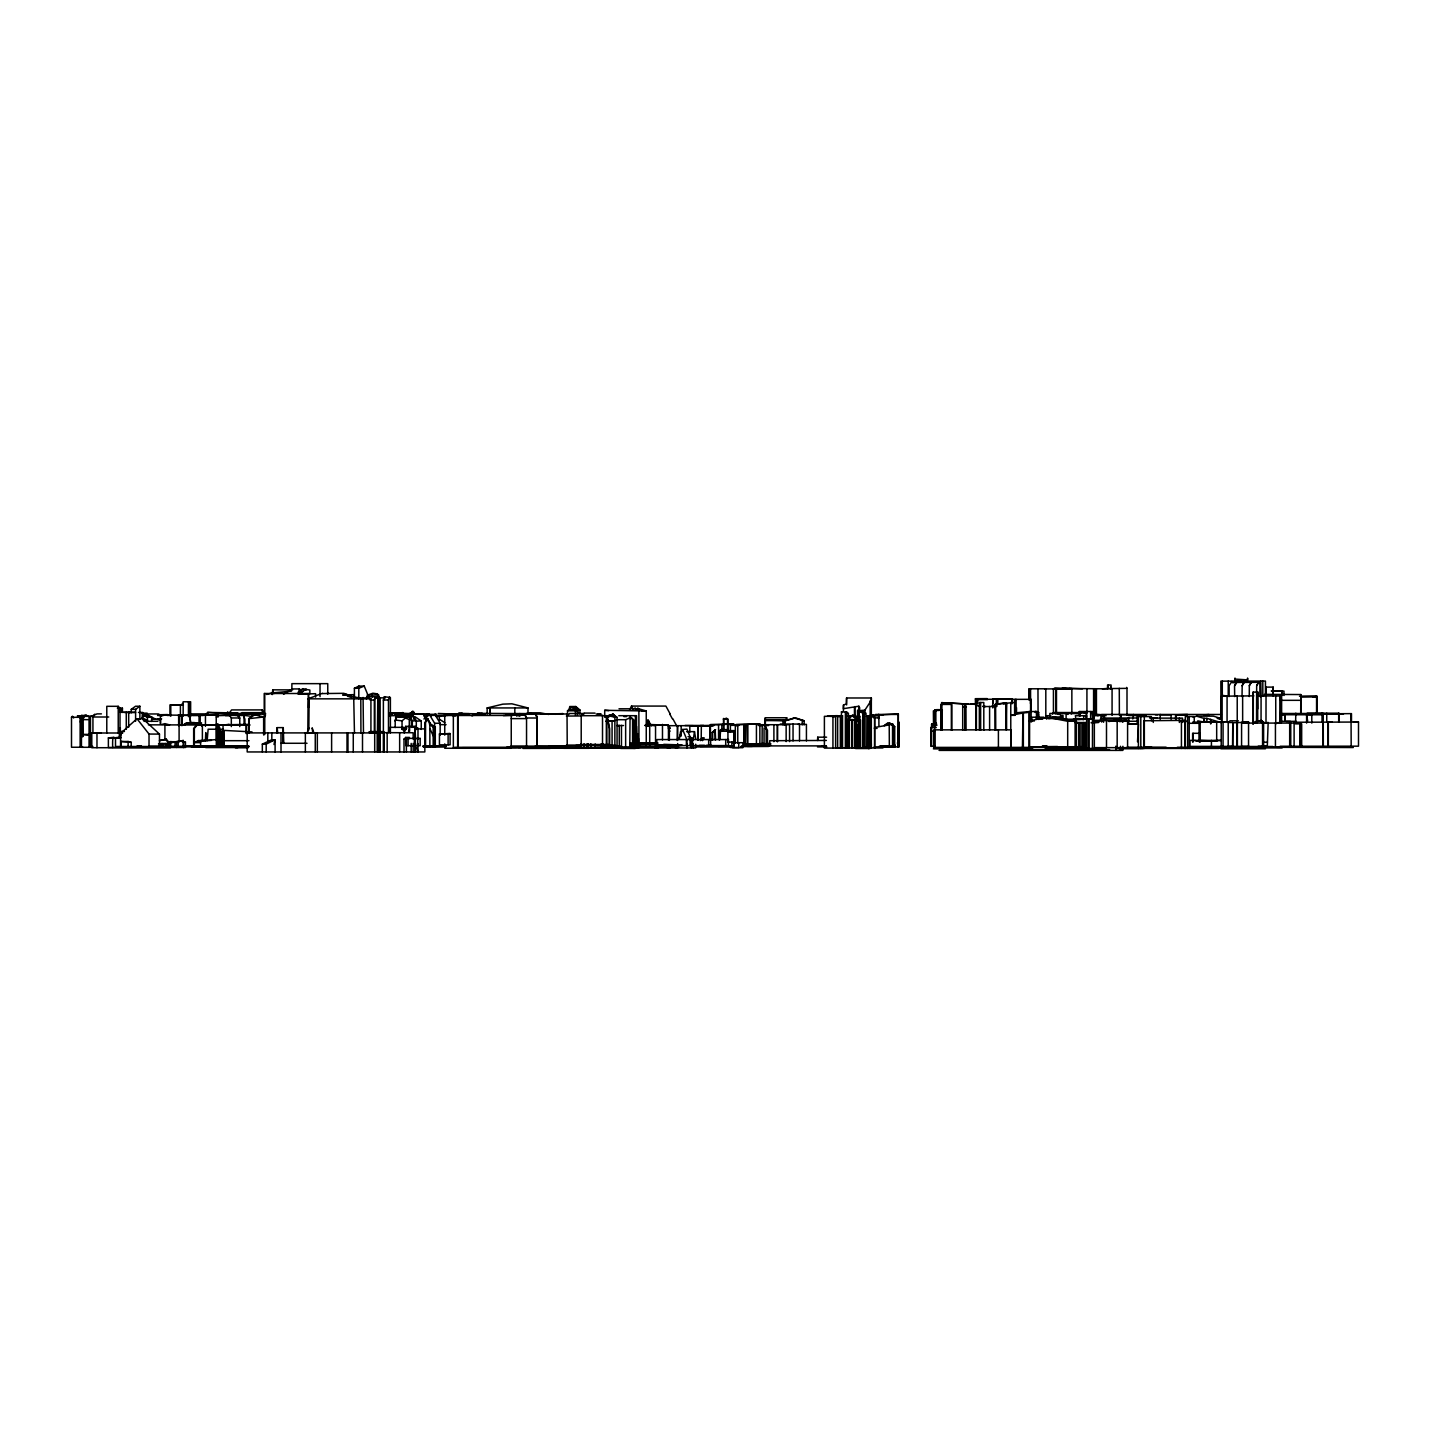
<?xml version="1.0" encoding="UTF-8"?>
<svg xmlns="http://www.w3.org/2000/svg" width="1430" height="1430" viewBox="0 0 1430 1430"><rect width="100%" height="100%" fill="white"/><g stroke="black" fill="none" stroke-linecap="round" stroke-linejoin="round"><path stroke-width="1.5" d="M871.317 743.654L871.317 748.105L871.335 697.983L846.578 697.983L846.31 703.971L843.503 705.008L843.396 708.69L858.84 706.223L859.716 707.886L858.608 717.36M941.619 729.818L941.619 710.031M120.978 709.262L122.426 708.19L122.426 712.39L120.978 712.265L120.978 709.262L118.225 706.313L106.785 706.313L106.785 733M871.335 697.983L871.317 700.307L864.882 710.174L864.882 714.374M936.275 727.584L930.859 727.495L930.823 746.335L934.898 746.263M965.5 729.944L965.375 706.795M1030.512 703.631L1030.565 699.324M992.724 703.667L992.778 699.395L996.996 699.002L996.996 705.473M120.227 734.412L120.334 727.763M1015.139 703.649L1015.211 699.359L1015.211 703.649M308.505 707.689L308.648 698.841L308.344 730.784L308.308 693.496M1300.692 713.391L1300.8 694.551L1264.281 694.354M178.267 704.936L171.922 704.972L173.173 705.24M1137.511 741.812L1138.423 724.116L1127.734 724.116M817.513 740.436L817.728 737.183L826.612 737.183M1311.811 714.732L1306.591 714.571L1307.646 721.024M1247.407 681.073L1247.568 678.052L1247.711 679.393M222.419 737.558L223.187 729.246L208.137 729.229L207.171 740.686L200.522 740.686L200.683 746.835M1284.819 714.732L1279.707 714.535M1077.934 719.612L1086.282 719.183L1086.639 715.715L1075.36 715.715L1076.021 719.612L1073.251 719.612M411.608 727.405L412.305 721.006L409.087 715.554L400.972 717.145M283.784 743.278L283.265 727.62L277.17 727.638L276.669 732.911M292.614 689.886L272.737 689.832L272.201 694.605L272.201 692.907L291.541 691.137M1295.812 713.177L1295.634 720.935M283.265 727.62L282.729 743.278M719.415 731.231L720.702 729.622L728.138 729.622L727.942 731.231L719.415 731.231L719.415 739.775M1256.523 723.348L1256.666 685.703L1258.543 682.325L1260.331 682.646L1259.973 696.571M859.573 719.326L860.038 716.305L854.604 716.305L857.768 719.326M389.568 716.144L390.068 713.141L420.974 713.892M315.583 697.125L315.583 693.675L298.423 694.265L299.388 688.938L292.578 688.938L283.551 694.265M678.499 739.346L682.628 729.479L686.883 729.086L691.351 739.811L693.264 739.828L694.48 731.642L686.543 731.642M389.693 715.679L396.289 715.679L395.198 721.185M569.212 709.316L569.766 706.527L575.79 706.527L579.937 709.977L579.937 714.196M1234.769 681.752L1235.002 678.052M404.529 732.75L405.655 726.351L415.111 726.351L414.968 739.596M786.697 717.753L785.946 720.577L764.693 720.613L765.372 717.753L786.697 717.753L786.697 720.577M80.384 722.168L81.206 716.216L82.422 717.985L82.565 736.736M408.605 731.356L409.606 726.78L409.606 731.356M263.638 719.933L263.942 718.682M377.449 731.624L377.824 696.696L380.148 697.84L380.148 731.624M411.465 727.298L411.268 716.877L397.254 716.269L395.198 720.666L395.198 727.548M629.754 746.835L630.076 716.805L632.596 718.7L632.596 746.925M733.84 732.071L734.216 730.605L728.335 730.605L727.942 732.071L733.84 732.071L733.84 746.406M1092.502 715.34L1092.842 714.035L1103.638 714.857L1104.621 717.985L1102.959 718.664M383.383 751.948L383.383 700.057L384.366 696.696L390.39 697.59L390.39 732.75M274.006 744.529L274.918 739.775L271.664 739.775L262.334 744.136L262.334 751.948M374.338 731.624L374.338 700.057L374.857 698.251L377.449 698.198M314.046 732.911L307.039 733.322L308.808 727.834M638.37 710.138L637.869 707.814M322.411 693.568L343.772 693.318L349.671 695.391M1319.533 714.267L1337.354 714.178L1314.295 714.088M1103.638 714.857L1101.672 715.483L1100.081 720.345L1092.913 720.345L1092.502 722.543M263.638 719.594L264.997 715.5M388.477 732.75L388.477 699.949L389.55 696.696M1208.958 714.875L1203.685 714.946L1208.958 714.482M1110.359 688.402L1110.735 687.401L1111.074 688.563L1127.001 688.348L1127.001 715.072M636.243 733.894L638.084 733.894L637.959 747.032M1234.68 685.703L1236.628 682.45L1258.543 682.325M408.783 739.113L409.463 737.415L405.709 737.433L404.011 739.113L404.011 751.948M537.108 717.699L537.215 746.138L537.108 717.699L535.964 713.981L531.674 714.303M1295.652 723.133L1296.367 721.346L1281.048 721.328L1280.404 722.901L1281.119 696.017M723.509 719.004L726.708 718.414L723.509 719.004L723.509 729.586M1110.359 688.295L1110.735 687.401L1111.074 688.885L1111.074 685.006L1107.553 685.006L1107.553 688.813L1108.393 685.006M651.526 725.868L647.969 720.023L647.45 725.636M1059.898 719.058L1060.971 715.608L1062.705 715.608L1063.348 718.825L1066.852 719.058M1062.705 715.608L1061.561 718.11L1059.898 718.092M931.609 746.263L931.609 724.295L935.953 724.152M857.535 716.305L857.535 710.764L858.608 710.031M425.55 746.961L425.55 722.418L427.695 718.539L424.942 722.4L424.835 751.948L247.193 751.948L247.193 732.911L374.696 732.911L374.696 751.948M670.277 714.124L665.897 706.08L631.524 706.08L629.54 709.888M515.479 714.249L567.031 713.981L567.227 746.138L510.85 746.138M720.702 729.622L719.808 739.775M1256.666 685.703L1258.364 682.718M1249.266 696.571L1249.337 685.703L1251.035 682.789M1249.266 685.703L1251.161 682.468M1242.027 696.571L1242.187 685.703L1243.868 682.914M222.669 746.835L223.384 731.57L221.042 733.322L221.042 746.835M700.343 740.651L702.076 737.826L704.186 737.826L702.416 740.669M616.241 716.913L613.22 714.214L606.606 716.126M1242.027 685.703L1244.029 682.521M1236.628 682.45L1234.537 685.703L1234.68 696.571M92.932 732.428L92.932 717.002L94.755 714.178M205.455 726.315L205.455 715.429L207.582 712.426L226.298 713.624L227.495 712.247L235.61 714.017L237.916 712.98L207.582 712.426M1316.565 696.553L1300.692 696.696L1316.565 696.553L1316.565 713.784M229.175 713.32L231.571 709.924L262.065 709.906L265.623 715.018M409.284 727.298L409.284 719.451L411.268 716.877M1221.971 696.196L1253.842 695.856M193.658 746.835L193.658 728.406L198.413 722.847L202.381 726.243L202.381 740.597M194.337 746.835L194.337 728.406L199.074 722.847M1232.553 746.371L1232.785 722.508L1228.209 722.525L1230.014 720.809L1238.344 720.809M395.502 717.52L399.435 714.482L397.415 715.465M390.408 715.411L392.392 714.482M856.481 748.105L856.481 719.826L848.133 719.379L852.423 715.25L854.604 715.25L858.072 719.326M82.976 747.247L71.5 747.247L71.5 717.252L72.501 716.216L73.627 718.003M366.366 698.841L367.76 697.411L370.924 698.841L370.924 732.911M1122.604 722.168L1125.589 719.129L1128.485 721.81M228.728 715.518L230.82 713.516L265.64 713.499M712.229 740.257L712.229 732.482L715.179 729.729L715.608 739.953M712.229 732.482L715.608 729.729M1067.71 714.446L1069.068 713.195L1079.632 713.195M182.593 703.381L181.521 704.936M216.323 746.835L216.216 716.823L217.753 715.447L237.612 714.982L239.757 717.967L239.757 726.601M120.567 746.478L120.567 733.358L136.994 718.754L142.893 718.754L159.463 734.091L159.463 746.478M567.513 715.179L567.513 710.799L571.911 706.903L573.537 706.903L577.488 710.799L577.488 715.179M1280.315 723.133L1281.048 722.49L1275.435 722.829L1275.435 747.086M395.359 720.041L402.044 720.845L405.316 718.075L409.284 719.451M1232.553 722.776L1248.301 722.186M581.206 745.101L581.206 715.697L584.316 713.087L595.005 713.105M970.452 704.096L977.369 703.757M346.829 694.623L344.308 693.943L342.986 695.034L354.3 694.623L354.3 697.822M1036.518 714.142L1038.645 712.39L1038.734 719.487M423.959 719.004L428.16 715.769M298.423 694.265L298.423 692.031L302.463 688.938L309.845 690.029L309.845 693.675M298.423 692.031L302.088 692.031L306.127 688.938M411.661 711.979L412.823 711.121L414.289 712.569L414.289 714.231L412.376 714.231L411.661 711.979L411.661 714.231M424.495 717.878L429.286 714.374L434.649 723.294L434.649 746.21M120.013 734.412L120.013 708.225L120.013 712.265L135.6 712.39L131.256 712.48L131.256 709.334L135.528 706.241L139.872 706.241L139.872 719.344M131.256 709.334L135.6 709.334L139.872 706.241M884.08 725.618L887.494 723.169L890.068 723.169L894.715 726.672L894.715 746.996L882.364 746.996M884.67 725.618L888.084 723.169M857.035 720.845L858.358 719.898L858.358 748.105L857.231 725.028M412.43 712.212L407.532 714.231L394.573 713.802L408.694 714.267L411.304 716.073M858.912 720.845L858.912 712.265L860.038 711.497L862.755 713.23M858.929 712.265L864.328 711.514L864.328 748.105M892.964 728.442L892.892 724.241L874.749 727.459M367.778 695.034L372.873 693.228L377.216 693.836L378.593 695.034L378.593 698.323L377.216 693.836M193.515 746.835L194.194 742.617L198.395 740.561L204.847 740.543M259.116 714.857L254.701 714.857L248.731 718.611L248.731 733.25M1264.567 722.454L1263.852 723.062L1268.178 722.454L1267.266 747.086L1308.986 747.282M406.317 716.895L411.661 713.802L413.395 717.699M169.026 746.263L169.026 742.295L170.921 741.509L170.42 747.479M932.896 725.707L936.489 723.205M479.515 714.553L481.928 713.23L484.538 714.553M490.168 707.957L490.311 714.267L490.168 707.957L487.147 707.939L487.147 713.963M454.937 716.019L459.781 713.481M262.334 744.136L266.195 744.136L274.918 739.775M471.972 715.929L477.584 713.195L481.928 713.23M101.423 713.874L97.061 713.874L89.053 717.27L89.053 746.424L92.825 746.424M423.959 715.858L428.5 713.749L431.395 715.929M408.712 715.143L411.715 713.749M159.088 719.862L160.535 719.826L160.535 724.098M187.509 722.794C178.947 725.94 194.945 720.094 197.072 723.848L192.8 723.812M354.408 696.732L354.408 688.277L358.93 686.096L364.239 686.096L368.886 697.429M841.144 716.323L841.752 711.711M616.294 719.701L625.643 719.701L629.754 718.039M112.72 747.479C112.595 746.496 112.255 734.055 114.06 738.434M354.408 688.277L358.805 688.259L364.239 686.096M832.725 716.519L835.621 716.501L827.523 715.929L834.316 715.894M841.144 711.979L846.685 711.979L846.685 748.105M1073.251 719.326L1092.466 719.183M169.026 742.295C174.442 743.868 179.233 738.81 183.862 741.795M1022.432 747.389L1022.968 712.927L1010.778 715.322L1015.032 715.34L1015.032 713.32L1016.515 712.766L1029.582 711.568L1029.582 747.389M342.986 695.034L347.419 695.141L347.937 696.481C354.89 696.231 360.843 699.377 367.76 697.411M436.543 716.662L445.534 715.715M315.387 695.909L322.483 693.318M307.772 698.841L314.546 696.392M451.022 714.196L447.787 715.357L432.432 715.375L435.846 714.196M194.283 722.794L184.416 724.027M175.05 746.263L175.05 742.295L183.308 740.49L183.308 747.479M175.05 742.295L183.308 740.49M1193.12 717.342L1196.57 716.162L1213.409 716.162L1220.934 718.45L1217.162 718.271L1220.076 719.254M1022.432 712.927L1027.419 712.605M784.695 724.742L784.695 720.577L795.42 717.806L804.161 720.792L804.161 724.921M788.448 720.023L795.42 717.806M604.944 716.734L613.22 714.214M411.465 720.702L409.516 715.787L402.795 717.199L409.516 715.787M394.573 713.802L403.081 712.569M266.624 694.48L272.201 692.907M1313.705 714.088L1314.903 714.088L1302.98 714.088M161.894 724.438L164.933 723.651L169.598 724.885L148.398 724.831M836.568 715.983L842.52 715.787L842.52 748.105M837.64 748.105L837.64 715.697L835.621 715.679L832.939 716.359L832.939 748.105M1312.794 697.268L1316.762 696.267L1316.762 713.588M840.197 716.359L842.52 715.787M402.009 729.264L406.853 728.067L405.655 726.351M271.825 732.911L271.825 740.704L267.821 741.67L267.821 732.911M402.795 717.163L403.796 716.931L402.795 716.948M784.087 724.617L784.087 720.345L782.925 720.613L782.925 724.778M654.886 747.89L657.925 747.89M159.445 740.561L166.381 739.203L169.08 742.599M166.381 739.203L159.892 740.615M429.465 724.599L433.719 727.298L435.292 726.958L435.292 746.961M1180.626 721.542L1186.9 721.435M1194.64 740.4L1198.483 741.401L1221.22 740.4L1190.01 740.4L1190.01 746.406L1233.59 746.406M439.439 733.983L450.093 733.572L450.093 744.833L439.439 744.833L439.439 733.983L450.093 733.572M1108.894 721.56L1114.488 720.398L1127.269 721.077M1119.368 721.56L1127.591 721.077L1127.591 747.622M994.94 730.265L994.94 704.543L1004.378 702.756L1006.416 703.167L1006.416 729.711L1006.416 703.06L1004.378 703.363M1255.2 723.062L1255.2 721.739L1260.992 720.559L1264.567 723.062M1255.2 721.739L1261.725 720.559M994.94 704.543L1006.416 703.167L1006.041 729.711M1052.051 717.27L1046.313 718.003L1057.556 718.343L1052.051 717.27L1054.589 717.27L1075.11 721.256L1075.11 746.818M1048.458 718.504L1054.589 717.27M1188.169 747.765L1094.343 747.622L1094.343 722.275L1103.46 720.434L1117.17 721.381M1029.01 747.389L1029.01 711.568L1036.518 711.55L1036.518 718.575M83.566 715.769L86.551 715.197L77.327 716.055L93.182 716.198M710.424 739.542L710.424 724.635L733.912 723.973L718.575 724.653L718.575 739.542M404.69 717.163L408.926 716.359M709.906 726.047L713.23 725.421L689.814 726.047L709.906 726.047L709.906 740.275M759.866 723.973L736.039 724.617L759.866 723.973L759.866 745.924M745.763 724.635L745.298 745.924M721.846 724.653L721.846 731.034M736.039 725.832L739.06 725.278L730.408 725.35M604.979 717.163L611.218 716.037L617.063 717.342L617.063 745.96M656.245 747.89L658.318 747.89M372.015 731.624L372.015 732.553L377.967 732.124L377.967 751.948M198.395 723.651L201.63 723.133L186.883 723.759L198.395 723.258M369.083 732.16L377.288 732.196L377.306 751.948M413.181 739.149L413.181 732.75L369.083 732.607M182.254 741.795L185.453 741.795L185.453 747.479L108.376 747.479L108.376 737.916L114.06 737.29M1094.343 722.275L1098.669 722.275L1091.036 722.758M1014.621 715.34L1014.621 702.434L1003.038 703.578L1007.06 703.578M108.376 737.916L115.312 738.112M663.735 744.333L681.27 744.941L630.13 744.69L630.13 743.421L656.442 743.046M867.134 716.162L869.369 715.983L869.369 748.105M681.574 745.03L679.572 745.298L681.574 745.423M680.144 745.423L682.146 745.03M160.321 746.532L160.321 743.511L167.507 743.511L167.507 746.532L115.508 746.478L115.508 737.719L121.05 737.058M503.342 715.59L524.81 714.875L526.544 718.593L511.243 718.629M518.661 715.59L524.81 714.875M229.193 724.367L223.044 725.064L223.044 731.481M179.09 724.974L250.089 724.992M357.643 686.99L358.93 686.096M190.655 723.991L184.899 723.651L190.655 724.081L189.815 714.964M201.004 725.189L248.713 724.367M223.044 725.189L229.193 724.581M402.545 729.765L406.299 729.425M996.996 699.002L992.778 699.395M555.144 714.303L562.955 713.624L540.683 714.142M412.305 721.006L416.309 720.684L416.309 729.568M857.535 710.764L864.882 710.174M1080.669 713.427L1070.873 713.463M346.507 695.338L350.296 696.928M200.522 740.686L216.52 739.596M207.171 740.686L211.461 740.383M222.222 739.632L223.545 739.542L222.454 739.596M220.738 739.542L219.702 739.614L222.097 739.542L219.863 739.614M937.883 710.442L939.099 710.37L936.632 709.655L937.883 710.245M377.645 751.948L377.645 732.124L380.005 732.142L380.005 751.948M384.116 751.948L383.723 732.124L379.683 732.16L379.683 751.948M368.886 732.214L373.927 732.124M383.794 732.16L376.376 732.464L383.151 732.75M883.436 714.678L881.917 714.75M1072.035 713.463L1070.677 713.534L1071.678 713.534M606.177 721.149L614.864 720.827L606.016 721.328M898.308 746.925L898.308 713.838L876.322 715.089L879.754 714.875M630.13 743.421L657.961 742.921M630.13 744.69L657.961 744.19M192.657 715.465L217.557 714.964L218.254 716.805M217.557 714.964L177.981 715.447L180.788 715.447M1302.998 714.088L1314.438 713.731M770.627 744.994L745.691 745.602L745.691 744.333L764.818 744.011M766.766 743.922L770.627 743.743M1076.504 713.445L1078.023 713.373M1304.035 714.231L1302.998 714.267M745.691 744.333L764.085 743.511M745.691 745.602L770.573 744.798M421.242 729.443L421.242 720.935L416.309 721.131L413.538 718.915M237.612 714.982L225.297 715.447L243.297 715.34L244.905 719.076L244.905 725.368M852.763 720.005L856.266 719.898L852.423 715.25M120.567 733.358L121.979 733.322L121.943 731.481M151.616 719.344L155.691 719.254L148.434 715.304L144.144 715.304L147.88 717.324M458.297 714.928L456.903 714.964M1044.633 688.92L1070.23 688.849L1062.24 688.331M623.909 716.609L626.572 716.573M383.383 700.057L388.477 699.949M394.573 714.231L405.584 714.071M434.649 723.294L440.154 723.24L440.154 735.306M128.128 712.48L131.614 712.444M870.691 715.322L877.234 715.929M235.557 715.411L243.297 715.34M889.478 723.169L894.715 726.672M217.038 746.835L217.038 724.152M476.959 714.106L473.741 713.892L477.96 713.784L458.226 713.552L462.176 713.07M458.226 713.552L469.255 713.642M1192.763 722.096L1204.024 722.114L1204.024 718.432L1196.57 716.162M975.475 698.68L987.111 698.609L987.451 699.627L975.689 699.627L975.475 698.68L975.475 705.187M866.616 716.305L869.369 715.983M837.497 716.501L841.269 716.484M804.161 720.792L793.436 717.806M1062.24 688.277C1096.703 689.403 1025.989 687.812 1067.334 688.903M1031.066 722.078L1031.262 699.324L1011.046 699.359M447.483 714.267L463.427 714.231M1133.561 714.428L1132.792 718.986M857.035 719.898L860.592 720.023L860.592 748.105M1196.302 740.865L1200.682 741.08L1198.483 741.401L1198.483 740.4M982.875 706.206L985.753 706.563M420.974 714.035L390.068 713.141M1015.032 713.32L1023.415 713.302M512.53 715.536L505.916 714.249L516.731 714.339L516.731 716.108L519.394 713.606L525.096 714.16L526.544 717.985L537.215 718.021L535.785 714.16L530.047 713.606L482.679 713.391M1354.085 721.846L1358.5 722.043L1358.5 746.174L1280.118 746.263M931.609 724.295L936.543 724.295M202.381 726.243L198.413 722.847M645.037 725.582L648.469 725.582L648.755 720.809M417.989 728.317L412.037 726.78L417.989 728.317L417.989 739.364M1266.068 687.115L1273.2 687.115L1273.2 695.552M1068.996 688.42L1082.528 688.813M1108.232 688.402L1102.298 688.813M1272.092 691.173L1283.961 691.083L1283.961 695.481M1271.234 690.976L1280.672 691.173M327.005 693.389L328.507 693.389M378.593 695.034L367.26 695.034L367.26 697.625M1227.458 696.035L1223.437 695.588L1227.155 696.196M1299.495 696.249L1317.191 696.249L1317.191 713.588M366.741 696.696L377.878 696.785L377.878 731.624M308.308 698.841L370.924 698.841M1012.422 699.216L975.689 699.288L975.689 704.078M370.048 700.057L374.338 700.057M1281.316 700.325L1300.692 700.325M941.619 702.648L968.235 704.061L941.619 702.648L941.762 730.212M183.38 704.936L169.938 704.919L169.938 715.5M183.38 705.24L170.796 705.24L170.796 716.233M982.875 706.563L996.889 706.474M962.694 706.795L966.394 706.795M527.992 707.939L487.147 707.939L502.806 704.15L511.904 703.81L527.992 707.939L527.992 713.963M1014.621 707.707L1016.515 707.707L1016.515 712.766M117.332 708.19L122.426 708.19M618.993 708.797L638.852 708.797L646.253 710.978L646.253 746.818L621.871 746.925M569.569 709.316L579.937 709.977M604.711 715.197L604.711 710.299L646.253 710.978L641.981 710.978M934.63 729.854L934.63 710.12L942.37 710.245M942.37 710.442L934.63 710.12M567.513 710.799L577.488 710.799M936.739 710.925L933.379 710.925L933.504 724.295M1035.052 712.39L1038.645 712.39M131.828 712.48L123.838 712.39M138.424 712.444L142.785 712.444L142.785 719.058M242.063 712.676L261.869 712.676M1083.368 712.569L1086.3 712.909M527.223 712.819L540.254 712.819L548.763 714.464M147.201 713.159L141.624 713.141M1060.935 713.177L1066.762 713.177M1307.145 713.195L1339.106 713.195L1339.284 722.132M412.376 713.391L417.542 714.231L412.376 713.391L414.289 714.231M1080.401 713.373L1049.852 713.445L1049.852 718.611M1279.796 713.481L1323.966 713.516M190.422 713.892L208.083 713.892M428.5 713.749L409.945 714.231M898.308 713.838L898.094 746.978M1055.251 713.802L1064.885 713.445M1280.69 713.767L1308.986 713.767M1313.705 713.892L1351.475 713.624L1351.475 722.132M141.91 713.963L158.498 713.963L161.787 716.126M596.185 714.035L600.564 714.035M1319.533 714.124L1343.467 714.071M242.957 714.339L261.19 713.963L251.984 714.392L251.984 716.43L230.82 713.516M427.624 714.321L436.436 714.321M875.535 714.446L898.094 714.446M1101.636 714.446L1221.399 714.482M158.122 714.768L167.614 714.571M465.072 714.696L469.38 714.696L460.281 715.018M472.901 714.553L476.279 714.553M478.621 714.714L484.788 714.714M1132.864 714.696L1120.477 714.696L1120.494 719.076M1038.734 715.018L1037.805 715.018L1037.805 719.29M1155.404 714.857L1157.889 714.857M1160.195 714.911L1171.099 714.911L1171.099 719.254M1187.526 714.428L1175.567 714.821L1175.567 719.201M1281.155 714.732L1323.233 714.786L1323.322 746.299M397.647 715.322L399.596 715.322M411.125 715.429L399.864 715.429L403.403 717.127M601.78 715.357L602.674 715.357M870.101 715.322L874.338 715.322M157.568 715.5L163.824 715.411M167.042 715.429L170.313 715.429M217.753 715.447L230.588 715.447M409.087 715.554L413.181 715.554L416.309 720.684M443.711 715.5L511.243 715.447L511.243 748.265L444.748 748.265L444.748 743.886M581.206 715.697L606.785 715.697L606.785 744.476M618.797 715.697L636.511 715.697L636.511 747.104M1098.651 722.472L1092.842 722.49L1094.754 714.893L1092.913 720.345L1094.754 714.893L1101.654 715.715M1128.52 715.536L1146.288 715.644M436.007 715.769L439.94 715.769M836.943 715.894L840.769 715.894M1050.836 715.715L1046.42 715.715L1046.42 718.861M1102.995 715.715L1106.051 715.715M82.922 716.359L88.678 716.359M841.752 716.323L824.395 716.323L824.395 748.105L882.971 747.944M853.585 716.305L847.168 716.073L852.262 716.43M866.473 716.305L867.51 716.305M92.932 717.002L108.752 717.002M216.216 716.823L217.7 716.823M407.55 716.805L405.405 716.966M71.5 717.252L82.976 717.342L82.976 736.557M401.079 717.091L402.491 717.091M870.209 716.948L874.731 716.948L874.731 748.105M1052.426 716.966L1060.685 716.966M82.976 717.342L80.92 717.985L82.565 717.806M608.644 717.216L605.176 716.805L609.019 716.037L617.063 717.342M1043.918 717.216L1031.852 717.216L1031.852 721.542M80.134 718.003L81.832 717.109L80.134 717.038L80.134 747.247M878.914 717.86L873.855 717.86L873.855 714.893M1037.411 717.86L1052.73 717.86M1105.551 718.075L1137.744 717.985M1149.595 717.985L1157.067 717.985M1046.313 718.539L1057.556 718.539M157.354 718.879L161.644 718.879M723.365 719.004L727.906 719.004L727.942 742.081M1035.695 719.201L1042.667 719.201M1059.916 719.201L1076.45 719.236L1076.45 746.71M1103.799 719.129L1125.589 719.129M856.481 719.826L848.008 719.826L848.008 748.105M850.939 720.023L858.358 719.898M1064.689 719.951L1075.735 719.951M143.268 720.273L147.451 720.273L141.606 717.646M143.983 721.31L157.89 721.31M1034.39 720.97L1028.957 720.952L1047.207 717.27L1067.692 721.256L1075.11 721.256M1118.993 721.256L1136.761 721.256M1286.071 721.417L1290.414 721.417M1228.495 721.864L1199.073 721.864L1199.073 740.4L1216.644 741.08M1224.795 722.15L1204.489 721.864M1241.991 722.186L1248.873 722.186M1296.224 722.239L1358.5 722.043M1075.217 722.561L1085.638 722.561L1085.638 746.71L1028.957 746.818M634.08 722.633L635.403 722.633M1075.217 722.722L1083.207 722.722M1241.991 722.418L1248.301 722.418M1189.224 723.294L1200.413 723.294M185.543 723.741L191.62 723.795M1137.172 724.027L1128.288 724.116M1295.437 723.866L1301.675 723.866L1301.675 746.299L1300.692 742.224M184.416 724.081L197.072 724.081L197.072 723.133M216.18 724.152L218.325 724.152L218.325 746.835M780.226 724.063L799.513 724.063L799.513 740.955M646.306 724.384L668.453 725.207L668.453 740.186M710.424 724.635L718.718 724.635M798.029 724.384L806.431 724.384L806.431 740.937M185.274 724.903L164.915 724.903L164.915 739.739M440.154 724.653L446.089 724.653M645.645 724.688L655.548 725.528L655.548 746.692M757.668 724.706L789.575 724.724L789.575 741.598M650.275 725.207L646.288 724.653L668.453 725.207M732.732 725.064L738.952 725.064M758.633 724.992L761.404 724.992M617.134 725.528L623.516 725.528M645.055 725.242L655.548 725.528M685.024 725.457L703.631 725.475M758.526 725.528L768.625 725.528M617.063 725.636L619.262 725.636M693.175 725.671L669.365 725.671L669.365 740.436M700.2 725.546L713.784 725.671M936.042 725.636L931.717 725.636L931.681 724.152M636.511 726.315L637.119 746.996M218.486 727.37L219.541 727.37L219.702 746.835M415.004 728.067L415.576 739.596M766.194 728.049L764.049 728.049L764.049 745.155L767.481 745.155L767.481 730.265L766.194 728.049L766.194 745.155M401.991 728.889L406.334 728.889M417.185 728.889L424.835 728.889M223.831 730.748L223.831 746.835M124.446 731.481L121.05 731.481L121.05 735.199M934.451 731.231L930.823 731.231L930.859 727.495M383.598 731.624L369.959 731.624L369.959 732.661L375.107 732.553L375.107 731.624M373.516 732.124L377.306 732.16M170.295 747.711L91.788 747.711L91.788 732.839L101.208 733M122.766 733L96.972 733L96.972 747.711M1200.163 733.304L1192.62 733.304L1192.62 741.956M89.089 734.394L81.456 734.394L88.714 735.217M115.508 737.719L120.728 737.719M112.72 737.826L120.96 737.826M636.243 738.47L638.459 738.47L638.459 747.032L633.544 747.032M404.011 739.113L406.388 739.113L406.388 751.948M224.671 740.686L248.981 740.686M826.397 740.436L769.68 740.722L769.68 745.888M121.103 746.406L121.103 741.491L128.11 741.491L131.203 742.313L131.203 746.406M131.203 742.313L121.103 741.491M176.605 741.705L170.42 741.705L176.605 741.795L176.605 747.479M727.53 742.081L733.84 742.081M1263.048 742.224L1267.445 742.224M194.194 742.617L200.683 742.617L198.395 740.561M732.553 742.688L742.831 742.688L742.831 747.711L732.553 747.711M281.013 743.278L307.039 743.278M158.48 743.886L165.648 743.886M581.206 744.476L609.663 744.512L609.663 728.782L607.607 718.611L609.234 728.782L609.234 744.512M894.715 744.655L894.894 746.675L881.488 746.585M566.423 745.101L587.408 745.101M575.879 745.459L614.864 745.245M699.467 745.405L704.507 745.405M706.527 745.405L711.586 745.405M424.567 745.781L429.197 745.781M558.397 745.763L566.226 745.763M596.507 745.638L617.063 745.638M137.083 745.87L141.427 745.87M184.935 745.888L248.695 745.834M422.976 745.942L446.303 745.96M548.816 745.924L579.937 745.888M602.906 745.96L619.262 745.96M710.424 745.924L731.695 745.924M741.544 745.924L826.218 745.888M879.396 746.085L894.125 746.085M1042.327 746.085L1046.742 745.888M149.435 746.263L183.308 746.263M185.274 746.102L248.713 746.174M423.137 746.353L446.303 746.21M605.105 746.21L621.46 746.21M695.409 746.371L715.608 746.102M717.914 746.371L732.428 746.371M747.407 746.371L752.287 746.371M822.071 746.21L826.433 746.21M880.683 746.174L887.172 746.174M1042.792 746.299L1047.028 746.299M1228.209 746.371L1248.873 746.371M1258.186 746.228L1262.529 746.228M220.238 746.657L248.981 746.657M423.244 746.478L446.321 746.478M511.243 746.621L526.544 746.621L526.544 717.985M534.874 746.406L560.739 746.549M633.204 746.603L668.453 746.603L669.169 747.765L669.097 745.709L670.205 747.89M700.2 746.46L734.216 746.406L734.216 730.605M740.525 746.621L768.625 746.442M1042.631 746.675L1057.556 746.514M1272.807 746.496L1241.58 746.496L1241.58 723.08L1299.763 723.08L1299.763 747.086M184.327 746.853L224.349 746.835L223.187 729.246M236.468 746.907L248.588 746.907M423.28 746.961L445.803 746.782M510.564 746.764L533.283 746.764M534.641 746.728L559.934 746.853M669.365 746.782L678.857 746.782M695.355 746.871L731.659 746.728M817.513 746.907L826.772 746.907M874.213 746.835L898.934 746.871L898.934 722.007M89.768 747.032L91.002 747.032M191.477 747.157L206.885 747.157M228.728 747.014L247.748 747.014M506.631 747.264L535.571 747.264M542.9 746.996L560.167 746.996M1042.738 747.175L1046.992 747.175M1143.607 747.193L1166.111 747.193M1177.319 747.264L1247.693 747.264M92.539 747.3L81.456 747.3L81.456 717.342L80.134 717.038M205.652 747.568L237.916 747.568M454.615 747.318L516.373 747.318M518.161 747.389L621.424 747.443M730.408 747.515L737.773 747.515M934.63 747.389L1043.918 747.389M1126.912 747.282L1151.776 747.282M1276.579 747.318L1353.316 747.533M235.414 747.783L248.194 747.783M462.444 747.693L509.169 747.693M575.235 747.836L598.795 747.836M630.576 747.89L638.656 747.89M1049.334 747.711L1083.833 747.711M1205.454 747.658L1229.746 747.658M504.218 747.962L520.824 747.962M544.258 748.158L583.1 748.122M1166.04 747.962L1282.138 747.908M522.915 748.408L550.139 748.408M563.652 748.301L588.981 748.301M620.727 748.444L635.403 748.444L635.403 715.697M1045.098 748.462L1106.051 748.462M1115.668 748.444L1219.164 748.444M855.533 748.516L869.994 748.516M1118.993 748.551L1143.16 748.551M1220.845 748.766L1265.443 748.766M933.379 748.82L1032.764 748.909M947.143 749.374L949.341 749.374M976.815 749.66L1109.609 749.66M939.063 750.393L1122.89 750.393L1122.89 746.281M995.423 706.241L991.794 706.241L993.296 706.474M936.632 709.655L941.154 709.655M846.685 711.979L845.684 711.979L848.419 713.248L848.419 748.105M1083.189 712.569L1054.697 712.515L1052.123 713.82L1055.358 712.515M389.514 713.499L397.576 713.499M1187.472 714.821L1176.282 714.821L1176.282 719.219M830.383 716.341L835.621 716.341L832.725 715.929M264.532 716.913L249.267 718.611M239.757 717.967L231.32 717.949L229.318 714.982M1078.202 712.569L1082.85 712.569M1083.011 712.569L1085.138 712.891M453.757 715.375L455.026 715.375M82.69 719.63L87.999 719.648M136.994 718.754L149.024 734.055L159.463 734.091M171.922 704.972L175.836 705.133L174.424 704.972M932.896 725.207L936.954 725.242M1332.081 722.025L1328.327 722.007L1328.327 746.174M688.027 736.593L693.264 738.327M141.802 716.019L151.616 717.109L151.616 721.435M429.858 746.961L429.858 722.829L427.105 718.539M380.148 697.84L385.331 697.894L384.366 696.696M1204.239 722.186L1204.239 718.307L1206.884 718.343L1221.578 722.722M1204.024 718.432L1204.721 722.257M764.836 726.494L764.836 720.094L784.087 720.345M863.327 748.105L863.327 711.497L864.328 711.514M764.836 720.148L785.946 720.47M1091.001 713.427L1095.023 713.516L1097.221 715.608M372.015 732.553L375.107 732.607M766.14 743.421L770.573 743.529M597.847 713.945L601.101 714.035M1236.503 682.789L1232.41 682.664L1231.838 681.466L1229.139 685.703L1229.139 696.571M203.4 715.5L160.392 714.964L160.392 723.437M995.602 704.418L995.745 730.212M898.809 722.418L898.666 746.871M298.423 693.496L302.088 693.675L302.088 692.031M1234.769 681.073L1241.097 681.413M1223.329 696.035L1227.083 696.035M223.813 730.39L252.02 731.91M1234.769 679.071L1247.407 679.858M877.073 728.442L874.213 728.174M438.206 713.481L463.606 714.356M377.288 732.464L373.82 731.624M240.329 713.516L252.753 714.339M91.788 732.839L96.972 733.215M191.96 723.616L197.072 724.081L195.57 723.276M604.711 710.299L608.769 710.674M415.719 713.856L423.191 714.035L421.475 713.856M1095.094 715.411L1098.347 715.804M534.034 714.053L529.368 713.463M372.676 732.607L373.033 731.624M848.473 719.433L852.423 719.969M629.111 718.218L632.596 718.7M272.737 689.832L273.774 693.729M155.691 719.111L160.535 719.826M1223.329 695.588L1227.566 696.267L1221.524 696.035L1221.524 721.971M632.596 719.862L634.08 720.094L634.08 748.444M397.254 716.269L399.757 717.199M143.858 715.679L151.616 717.109M537.019 717.932L535.785 714.16M1077.702 718.414L1083.69 719.612L1083.69 715.715M1035.499 711.354L1036.518 711.55M884.294 745.763L888.459 746.585M1197.768 720.845L1204.024 722.114M254.701 714.857L263.638 716.913L263.638 734.949M450.361 714.946L453.417 715.661M1263.53 745.548L1267.445 746.496M1259.061 721.471L1258.186 721.256L1262.529 721.471M479.104 713.195L484.234 714.535M477.584 713.195L484.842 715.125M1199.073 740.4L1200.682 740.847M217.914 745.638L222.222 746.835M689.01 738.631L693.264 739.828L690.815 738.309M970.863 703.757L972.06 704.096M976.386 705.348L979.353 706.206M302.463 688.938L306.181 690.029M514.174 714.249L519.734 715.929M870.691 714.928L873.962 715.929M516.731 714.339L520.306 715.518M864.667 746.996L868.761 748.516M864.971 746.996L869.011 748.516M479.229 713.23L482.589 714.625M218.433 726.798L219.541 727.37M396.289 715.679L399.488 717.395M439.779 719.522L444.748 722.597M435.292 726.958L429.018 722.954M863.327 711.497L866.008 713.23L866.008 748.105M414.932 716.698L421.242 720.935M857.035 719.165L858.322 720.023M299.388 688.938L302.785 691.602M612.916 714.214L615.847 716.752M1260.992 720.559L1263.852 723.062M81.796 715.197L84.173 717.646M571.911 706.903L575.432 710.799L575.432 715.179M165.469 739.203L169.687 744.512M403.939 716.269L405.316 718.075M575.79 706.527L577.809 709.298L577.809 713.606M408.497 715.787L409.355 717.199M434.827 714.374L440.154 723.24M668.346 728.371L669.955 731.32M672.779 718.7L677.051 726.529M669.812 714.124L672.315 718.7M668.096 726.619L669.025 728.335M676.962 747.89L675.353 745.942L675.353 747.89M636.225 710.049L635.009 707.796M631.524 706.08L633.687 710.031M669.258 726.619L670.205 728.353M668.668 726.619L669.598 728.353M427.695 718.539L429.858 722.829M423.28 713.802L426.73 721.489M430.001 728.764L433.219 735.914M237.952 715.34L239.4 718.7M682.628 729.479L686.9 739.668L686.847 745.584M405.709 737.433L406.388 739.113M897.379 742.921L898.809 746.871M314.046 733.322L312.151 727.834L312.777 732.911M189.636 715.5L190.673 722.758M1127.001 688.348L1126.679 687.401M353.693 696.41L354.461 732.911M360.789 698.287L360.932 732.911M415.111 726.351L415.576 728.067M416.881 747.747L417.989 751.948L417.989 743.564M363.095 697.447L363.47 732.911M271.664 739.775L271.825 740.704M694.48 731.642L695.695 738.631M681.181 735.074L680.591 731.642L679.393 738.631M262.065 709.906L262.655 714.16M728.138 729.622L728.335 731.231M1260.331 682.646L1260.706 696.66L1260.706 681.073M277.17 727.638L277.67 732.911M638.852 708.797L638.978 746.818M817.728 737.183L817.889 740.472M846.578 697.983L846.632 704.936M1300.8 694.551L1300.907 713.784M1257.56 695.892L1257.685 708.905M1279.868 700.343L1279.832 696.017L1279.832 721.953M1253.055 695.856L1253.055 724.045L1253.055 692.084L1258.096 692.084L1258.096 695.892M1351.01 713.624L1351.189 746.174M1338.677 713.195L1338.677 722.114M1327.916 722.239L1327.916 746.299M1326.754 713.195L1326.754 722.025M1322.875 714.732L1322.822 746.299M1322.035 713.195L1322.035 721.971M1311.793 714.571L1311.811 723.115M1306.609 714.571L1306.609 723.115M1300.942 723.866L1300.942 746.299M1294.114 723.08L1294.114 747.086M1290.754 747.086L1290.754 723.08L1289.681 722.829L1289.681 747.086M1284.819 721.006L1284.819 714.535L1284.801 720.863M1281.62 721.953L1281.62 696.017L1257.381 695.892L1257.381 721.9M1280.833 695.892L1280.833 720.327M1275.739 695.892L1275.775 724.063M1273.183 687.115L1273.183 695.856M1266.194 687.115L1266.194 695.856M1266.033 695.892L1265.997 721.9M1265.443 696.356L1265.443 681.073L1220.845 681.145L1220.988 718.933M1263.602 722.883L1263.602 746.496M1262.815 681.073L1262.815 696.356M1262.565 722.883L1262.565 746.496M1261.081 695.892L1261.046 721.9M1257.56 692.084L1257.596 721.9M1255.933 721.739L1255.933 723.062M1253.306 692.084L1253.306 723.348M1248.551 722.883L1248.551 746.496M1242.634 695.856L1242.652 721.882M1237.218 695.856L1237.236 721.882M1237.379 722.561L1237.379 746.371M1237.093 722.811L1237.093 746.371M1232.785 722.508L1232.785 746.371M1228.227 681.145L1228.227 696.41M1228.209 721.864L1228.209 746.406M1227.083 695.856L1227.065 721.971M1223.061 721.864L1223.061 746.406M1222.293 681.145L1222.293 696.41M1221.863 696.035L1221.863 721.971M1221.22 721.864L1221.22 746.406M1216.68 721.864L1216.68 741.348M1211.425 740.4L1211.425 746.406M1210.906 719.469L1210.906 723.741M1210.549 719.451L1210.549 723.723M1206.884 718.343L1206.884 722.204M1200.163 723.294L1200.163 741.956M1199.681 733.304L1199.681 741.956M1194.247 723.294L1194.247 716.537L1185.291 716.537L1185.291 748.444M1193.12 733.304L1193.12 741.956M1189.206 716.537L1189.224 748.444M1187.597 716.537L1187.597 748.444M1185.738 720.363L1143.732 720.756L1143.732 748.444M1184.987 720.756L1184.987 748.444M1182.521 722.436L1182.521 718.128L1153.277 718.128L1153.277 722.436M1181.43 720.756L1181.43 748.444M1179.357 718.128L1179.357 722.436M1160.248 714.428L1160.195 719.29M1151.4 720.756L1151.4 716.591L1137.172 716.555L1137.172 724.116M1144.34 716.591L1144.34 748.444M1140.8 716.591L1140.8 748.444M1138.423 716.555L1138.423 748.444M1128.824 718.075L1128.824 722.382M1128.27 717.985L1128.27 722.293M1121.192 714.696L1121.192 719.076M1120.459 746.281L1120.459 750.393M1119.279 688.348L1119.386 715.179M1117.17 721.095L1117.17 747.622M1115.865 746.174L1115.865 750.393M1112.075 715.357L1112.075 688.885L1054.893 688.331M1106.498 721.381L1106.498 747.622M1103.424 715.447L1103.585 722.275M1101.672 715.483L1101.672 722.078M1096.435 688.885L1096.435 715.357M1095.612 688.813L1095.612 715.357M1094.022 688.867L1094.022 715.34M1093.592 688.867L1093.592 715.34M1092.466 748.462L1092.502 711.532L1079.221 711.532L1079.221 715.715M1090.625 711.532L1090.625 719.183M1089.177 719.183L1089.177 748.462M1088.23 719.183L1088.23 748.462M1086.925 688.813L1086.925 713.141M1086.639 711.532L1086.568 748.462M1086.282 711.532L1086.282 719.183M1085.066 722.561L1085.066 746.71M1083.726 722.561L1083.726 746.71M1083.207 722.561L1083.207 746.71M1081.902 722.722L1081.902 746.71M1079.865 711.532L1079.865 715.393M1080.115 722.722L1080.115 746.71M1079.739 713.356L1079.739 716.484M1078.989 722.722L1078.989 746.71M1078.738 722.722L1078.738 746.71M1071.857 688.849L1071.857 713.123M1067.692 721.256L1067.692 746.818M1066.101 713.445L1066.101 720.148M1060.202 713.445L1060.202 714.464M1060.041 713.445L1060.041 714.875M1058.272 713.445L1058.272 714.464M1056.484 688.849L1056.484 713.123M1055.715 688.92L1055.715 713.159M1053.427 688.974L1053.427 713.195M1045.813 717.61L1045.813 688.795L1028.903 688.795L1028.903 699.878M1037.966 688.795L1038.073 717.61M1030.565 688.795L1030.565 712.158M1029.922 688.795L1029.922 699.967M1029.386 688.795L1029.386 699.967M1023.344 712.801L1023.344 747.389M1023.129 712.801L1022.968 747.389M1016.122 699.324L1016.122 712.158M1012.422 703.506L1012.422 698.93L994.601 699.216M1011.886 699.359L1011.886 703.685M1010.778 702.416L1010.778 747.389M998.408 729.854L998.408 748.301M997.854 698.93L997.8 703.238M996.352 699.002L996.352 703.31M992.778 699.216L992.778 707.939M989.596 706.492L989.596 730.212M983.804 730.301L983.804 702.505L979.353 702.505L979.353 729.944M980.64 702.505L980.64 730.301M977.691 699.216L977.691 703.506M976.207 699.216L976.207 703.56M976.386 729.944L976.386 704.096L964.732 704.096L964.732 730.069M975.886 704.096L975.886 730.069M965.697 730.069L965.536 704.096L965.375 730.301M962.694 704.025L962.694 730.301M951.826 730.212L951.826 704.418L940.815 704.418L940.815 730.212M951.361 704.418L951.361 730.212M941.53 704.418L941.53 730.212M935.846 710.925L935.846 724.295M935.149 729.854L935.149 748.301M894.125 726.672L894.125 746.996M893.053 728.406L893.053 746.835M892.892 724.241L892.964 746.835M892.552 724.277L892.552 746.835M889.21 724.224L889.353 746.835M878.878 714.446L878.914 726.172M878.574 714.446L878.538 718.772M874.552 716.948L874.552 748.105M870.173 700.736L870.173 748.105M868.886 716.037L868.886 748.105M867.653 715.947L867.51 748.105M863.148 712.265L863.148 748.105M859.359 716.305L859.305 748.105M858.84 706.223L858.84 709.244M857.946 710.031L857.946 717.36M855.766 719.826L855.766 748.105M854.961 706.545L854.961 717.36M854.747 719.826L854.747 748.105M854.461 707.493L854.461 717.36M852.566 719.826L852.566 748.105M851.601 719.826L851.601 748.105M849.456 716.305L849.456 720.649M849.116 719.826L849.116 748.105M845.38 711.997L845.38 748.105M843.503 705.008L843.396 710.764M841.394 715.769L841.394 748.105M840.34 716.037L840.34 748.105M835.621 715.679L835.621 748.105M802.23 720.792L802.23 724.921M793.042 724.063L793.042 740.955M786.143 724.724L786.143 741.598M777.616 724.724L777.616 741.598M777.259 724.706L777.259 741.687M773.898 724.706L773.898 741.687M765.622 724.706L765.801 728.96M765.372 717.753L765.372 726.315M762.208 724.706L762.047 745.924M757.078 744.369L757.078 745.638M756.434 724.599L756.434 745.924M747.854 724.599L747.854 745.924M747.247 724.706L747.247 745.924M738.72 742.688L738.72 747.711M737.773 725.35L737.773 743.082M735.324 725.35L735.324 743.082M731.856 742.081L731.856 746.406M730.39 724.617L730.408 731.999M727.53 719.004L727.53 731.695M725.707 739.56L725.707 745.584M723.741 718.414L723.741 729.157M715.179 729.729L715.179 739.953M712.658 732.482L712.658 740.257M710.639 739.56L710.639 745.584M708.672 739.56L708.672 745.584M701.344 726.047L701.201 740.275M697.929 740.275L697.929 726.047L697.769 740.275M695.695 744.208L695.695 747.944L590.858 748.087L590.858 743.743M693.264 743.886L693.264 747.944M692.567 739.56L692.567 745.584M692.263 739.56L692.263 745.584M691.351 743.868L691.351 747.944M690.601 739.56L690.601 745.584M690.225 739.56L690.225 745.584M689.814 725.671L689.814 732.142M686.9 743.815L686.9 747.944M686.382 739.56L686.382 745.584M681.216 725.671L681.038 736.218M677.659 743.529L677.659 747.944M668.453 746.442L668.453 747.89M667.31 746.406L667.31 747.89M662.483 724.384L662.483 739.936M649.703 724.688L649.703 746.692M647.969 720.023L647.969 726.422M640.354 743.707L640.354 744.976M639.282 742.957L639.282 744.208M638.084 733.894L638.084 747.032M625.643 719.701L625.643 746.835M621.46 725.385L621.46 748.051M619.262 725.385L619.262 746.21M614.864 717.342L614.864 745.638M612.076 720.827L612.076 745.245M606.356 715.697L606.356 744.476M603.442 743.957L603.442 748.087M602.513 715.697L602.513 744.476M602.119 743.957L602.119 748.087M601.011 743.957L601.011 748.087M595.202 743.957L595.202 748.087M588.32 743.743L588.32 747.836M587.158 743.743L587.158 747.836M584.066 743.743L584.066 747.836M580.83 743.743L580.83 747.836M514.818 707.939L514.818 713.963M458.226 715.447L458.226 748.265M457.636 715.447L457.636 748.265M453.346 715.447L453.346 748.265M448.108 733.983L448.108 744.833M444.748 715.447L444.748 735.145M439.368 715.626L439.368 720.023M433.719 727.298L433.719 746.961M433.219 726.958L433.219 746.961M417.685 738.398L417.685 745.691M415.576 743.707L415.576 751.948M415.308 738.398L415.308 745.691M414.968 743.707L414.968 751.948M414.36 738.398L414.36 745.691M413.181 743.403L413.181 751.948M412.305 720.452L412.305 727.405M411.179 743.385L411.179 751.948M408.086 738.398L408.086 745.691M403.939 732.75L403.939 727.334L390.068 727.334L390.068 732.75M402.044 720.845L402.044 729.443M399.649 732.75L399.649 751.948M387.173 732.75L387.173 751.948M383.723 732.124L383.723 751.948M382.847 731.624L382.847 732.75M379.236 696.803L379.236 731.624M379.379 732.16L379.379 751.948M374.857 698.251L374.857 731.624M372.3 695.034L372.3 697.018M362.505 732.911L362.505 751.948M358.805 688.259L358.805 698.841M353.264 732.911L353.264 751.948M351.44 694.623L351.583 697.751M347.973 732.911L347.973 751.948M347.007 732.911L347.007 751.948M331.617 732.911L331.617 751.948M327.756 694.033L327.756 683.647L291.881 683.647L291.881 689.117M320.034 683.647L320.034 696.678M317.335 732.911L317.335 751.948M315.261 732.911L315.261 751.948M308.648 729.818L308.648 693.496L264.21 693.496L264.21 734.627M305.359 732.911L305.359 751.948M281.013 732.911L281.013 751.948M275.096 740.829L275.096 751.948M266.195 744.136L266.195 751.948M264.764 693.496L264.764 734.43M249.035 718.718L249.035 733.268M246.604 725.01L246.604 733.465M246.031 725.064L246.031 733.501M244.065 716.055L244.065 725.171M231.32 717.967L231.32 726.601M227.495 712.247L227.495 715.393M223.384 731.57L223.384 746.835M222.097 746.835L221.954 731.195L219.863 731.195L219.863 746.835M220.899 731.195L220.738 746.835M218.254 713.624L218.254 715.393M216.52 724.152L216.52 740.651M205.759 740.722L205.759 732.571L205.402 740.597M200.182 715.429L200.182 724.152M199.074 715.429L199.02 724.867M190.637 716.68L190.637 701.773L183.165 701.773L183.165 716.305M189.564 703.381L189.564 716.43M188.438 701.773L188.438 716.68M183.612 741.795L183.612 747.479M182.2 714.964L182.2 725.564M181.324 714.964L181.324 725.564M180.395 705.24L180.395 716.233M179.09 724.903L179.09 741.884M178.893 714.964L178.893 725.564M178.643 714.964L178.643 725.564M178.196 742.277L178.196 746.263M165.791 743.511L165.648 746.639M162.609 743.886L162.609 746.639M162.037 743.511L162.037 746.532M149.024 734.055L149.024 746.478M147.451 717.056L147.451 721.399M135.6 709.334L135.6 721.221M128.682 712.265L128.682 727.226M128.11 741.491L128.11 746.406M126.269 712.265L126.269 729.372M120.567 708.69L120.567 712.265M119.316 733L119.316 737.201M118.225 706.313L118.225 733M90.465 716.591L90.465 746.424M1281.906 691.173L1281.852 695.552L1281.906 691.083M569.658 713.499L566.423 716.055L581.206 715.965L584.316 713.499L569.658 713.499M744.118 724.599L743.993 745.924L744.118 724.599M1011.046 729.854L933.754 729.854L933.754 748.301L1011.046 748.301L1011.046 729.854M420.152 738.398L405.888 738.398L405.888 745.691L420.152 745.691L420.152 738.398M728.442 739.56L656.853 739.56L656.853 745.584L728.442 745.584L728.442 739.56M785.213 724.742L785.142 720.577L785.142 724.742M677.534 740.436L677.534 725.671L677.355 740.436"/></g></svg>
